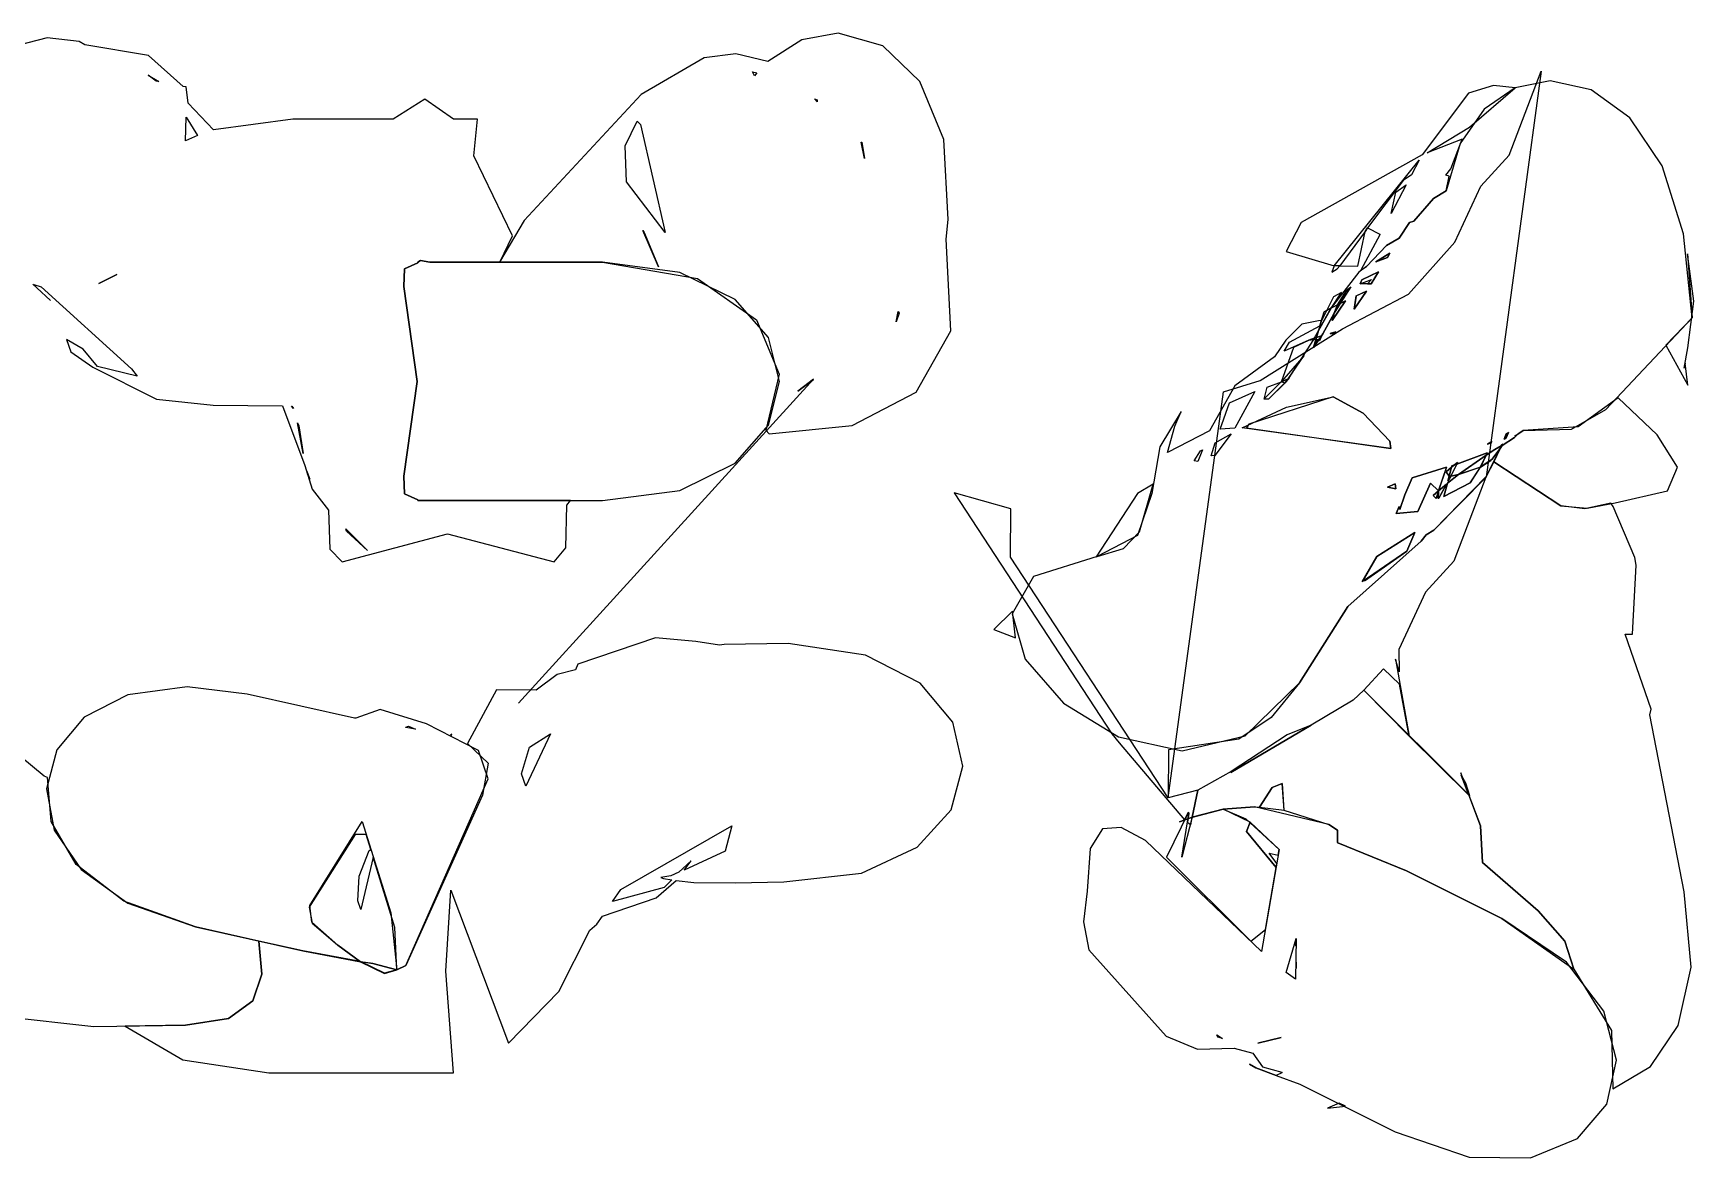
# Model space of a CAD drawing. Extents: x -74 to 153, y -120 to 75.
# Drawn here: x 58.72 to 79.54, y -116.58 to -102.49 of the extents above; entities that cross this region are included whole.
import ezdxf

# ---------------------------------------------------------------- set-up
doc = ezdxf.new("R2010")
doc.units = 0

msp = doc.modelspace()

# ---------------------------------------------------------------- linework, layer by layer
at = {"layer": 'Layer 1'}
for p, q in [((58.899888, -102.550174), (58.525828, -102.646085)), ((59.298647, -102.595772), (58.899888, -102.550174)), ((59.370401, -102.637483), (59.298647, -102.595772)), ((68.359046, -102.576211), (67.933096, -102.845941)), ((68.8134, -102.493), (68.359046, -102.576211)), ((68.813398, -102.493004), (68.8134, -102.493)), ((69.371247, -102.650673), (68.813398, -102.493004)), ((60.167534, -102.773531), (59.370401, -102.637483)), ((60.603211, -103.159159), (60.167534, -102.773531)), ((67.131491, -102.803233), (66.342966, -103.259643)), ((67.531758, -102.749186), (67.131491, -102.803233)), ((67.933096, -102.845941), (67.531758, -102.749186)), ((69.837823, -103.096651), (69.371247, -102.650673)), ((60.179691, -103.029094), (60.164961, -103.01699)), ((60.164961, -103.01699), (60.164962, -103.01699)), ((60.164962, -103.01699), (60.296949, -103.098225)), ((67.73883, -102.975011), (67.794104, -102.989594)), ((67.76304, -103.026198), (67.73883, -102.975011)), ((67.73883, -102.975011), (67.73883, -102.975011)), ((67.794104, -102.989594), (67.76304, -103.026198)), ((77.623305, -102.966416), (76.932423, -108.052812)), ((77.221947, -104.018816), (77.623305, -102.966416)), ((60.265884, -103.092102), (60.179691, -103.029094)), ((60.296949, -103.098225), (60.265884, -103.092102)), ((60.640109, -103.166477), (60.603211, -103.159159)), ((60.664319, -103.368903), (60.640109, -103.166477)), ((70.136594, -103.824686), (69.837823, -103.096651)), ((77.0272, -103.147), (76.714805, -103.245006)), ((76.725146, -103.668982), (77.297427, -103.177936)), ((77.296031, -103.178444), (76.907637, -103.442822)), ((77.027475, -103.147015), (77.0272, -103.147)), ((77.297427, -103.177936), (77.027475, -103.147015)), ((77.7376, -103.088), (77.296031, -103.178444)), ((77.737609, -103.088134), (77.7376, -103.088)), ((78.25155, -103.202305), (77.737609, -103.088134)), ((78.735575, -103.553882), (78.25155, -103.202305)), ((60.982985, -103.704924), (60.664319, -103.368903)), ((63.634428, -103.318967), (63.234628, -103.569)), ((63.9933, -103.569), (63.634428, -103.318967)), ((66.342966, -103.259643), (64.875506, -104.837121)), ((68.517337, -103.31322), (68.548255, -103.326198)), ((68.517339, -103.31322), (68.517337, -103.31322)), ((68.551466, -103.3542), (68.517339, -103.31322)), ((68.548255, -103.326198), (68.551466, -103.3542)), ((76.714805, -103.245006), (76.132309, -104.016368)), ((60.630782, -103.842168), (60.642887, -103.544215)), ((60.642887, -103.544214), (60.784937, -103.774351)), ((60.642887, -103.544215), (60.642887, -103.544214)), ((61.9769, -103.569), (60.982985, -103.704924)), ((63.234628, -103.569), (61.9769, -103.569)), ((64.14236, -103.568892), (63.9933, -103.569)), ((64.291703, -103.568892), (64.14236, -103.568892)), ((64.246201, -104.029315), (64.291703, -103.568892)), ((66.144241, -103.902312), (66.293677, -103.594112)), ((66.293677, -103.594111), (66.334951, -103.636547)), ((66.293677, -103.594112), (66.293677, -103.594111)), ((66.334951, -103.636547), (66.644136, -104.990697)), ((76.907637, -103.442822), (76.608595, -103.874234)), ((79.138489, -104.15259), (78.735575, -103.553882)), ((60.784937, -103.774351), (60.630782, -103.842168)), ((70.191028, -104.828524), (70.136594, -103.824686)), ((76.196025, -103.989837), (76.725146, -103.668982)), ((76.635742, -103.822267), (76.196025, -103.989837)), ((76.493545, -104.190665), (76.635742, -103.822267)), ((64.72996, -105.029795), (64.246201, -104.029315)), ((66.158773, -104.352929), (66.144241, -103.902312)), ((69.102022, -103.859396), (69.108145, -103.858649)), ((69.140816, -104.062412), (69.102022, -103.859396)), ((69.108145, -103.858649), (69.108147, -103.858671)), ((69.108147, -103.858671), (69.140816, -104.062412)), ((76.132309, -104.016368), (74.614839, -104.863937)), ((76.608595, -103.874234), (76.43508, -104.46578)), ((76.866534, -104.408794), (77.221947, -104.018816)), ((75.030179, -105.406828), (76.095129, -104.082428)), ((75.997265, -104.268233), (75.894741, -104.33926)), ((76.095129, -104.082428), (75.997265, -104.268233)), ((76.428939, -104.27131), (76.493545, -104.190665)), ((76.469919, -104.283123), (76.428939, -104.27131)), ((79.409099, -105.008154), (79.138489, -104.15259)), ((66.644136, -104.990697), (66.158773, -104.352929)), ((75.894741, -104.33926), (75.44861, -104.929634)), ((75.933523, -104.391183), (75.743634, -104.750979)), ((75.80037, -104.484813), (75.933524, -104.391183)), ((75.933524, -104.391183), (75.933523, -104.391183)), ((76.274048, -104.562849), (76.435062, -104.465866)), ((76.43508, -104.46578), (76.274066, -104.562763)), ((76.435062, -104.465866), (76.469919, -104.283123)), ((76.540019, -105.110566), (76.866534, -104.408794)), ((75.743634, -104.750979), (75.80037, -104.484813)), ((76.025975, -104.84943), (76.274048, -104.562849)), ((76.274066, -104.562763), (76.025993, -104.849344)), ((64.875506, -104.837121), (64.569237, -105.360985)), ((70.164922, -105.074708), (70.191028, -104.828524)), ((74.614839, -104.863937), (74.428994, -105.228572)), ((75.844688, -105.059592), (75.97201, -104.86358)), ((75.972028, -104.863494), (75.844706, -105.059506)), ((75.97201, -104.86358), (76.025975, -104.84943)), ((76.025993, -104.849344), (75.972028, -104.863494)), ((64.5707, -105.361), (64.72996, -105.029795)), ((66.365577, -104.964301), (66.381474, -104.990697)), ((66.365578, -104.964301), (66.365577, -104.964301)), ((66.563048, -105.421371), (66.365578, -104.964301)), ((66.381474, -104.990697), (66.563048, -105.421371)), ((70.224914, -106.222501), (70.164922, -105.074708)), ((75.418843, -104.977474), (75.100176, -105.408873)), ((75.325945, -105.409919), (75.418844, -104.977498)), ((75.60347, -105.018463), (75.365164, -105.462556)), ((75.4486, -104.92964), (75.418843, -104.977474)), ((75.418843, -104.977474), (75.4486, -104.92964)), ((75.418844, -104.977498), (75.418843, -104.977474)), ((75.4486, -104.92964), (75.4486, -104.92964)), ((75.44861, -104.929634), (75.601305, -105.011594)), ((75.601305, -105.011594), (75.60347, -105.018463)), ((75.686893, -105.153955), (75.844688, -105.059592)), ((75.844706, -105.059506), (75.686911, -105.153868)), ((79.514834, -106.056914), (79.409099, -105.008154)), ((74.428994, -105.228572), (75.030179, -105.406828)), ((75.432831, -105.417194), (75.686893, -105.153955)), ((75.686911, -105.153868), (75.432849, -105.417107)), ((75.728617, -105.247424), (75.550541, -105.357826)), ((75.550541, -105.357826), (75.695799, -105.30124)), ((75.550548, -105.357749), (75.728624, -105.247347)), ((75.695806, -105.301163), (75.550548, -105.357749)), ((75.695799, -105.30124), (75.728617, -105.247425)), ((75.728624, -105.247348), (75.695806, -105.301163)), ((75.728617, -105.247425), (75.728617, -105.247424)), ((75.728624, -105.247347), (75.728624, -105.247348)), ((75.959539, -105.763234), (76.540019, -105.110566)), ((79.456168, -105.256178), (79.456198, -105.256176)), ((79.536699, -105.851295), (79.456168, -105.256178)), ((79.456198, -105.256176), (79.514822, -106.056854)), ((59.774104, -105.516734), (59.54484, -105.629473)), ((59.54484, -105.629473), (59.774104, -105.516734)), ((59.774104, -105.516734), (59.774104, -105.516734)), ((63.370255, -105.666307), (63.378337, -105.444998)), ((63.378374, -105.444735), (63.370292, -105.666044)), ((63.378337, -105.444998), (63.545556, -105.369449)), ((63.545592, -105.36919), (63.378374, -105.444735)), ((63.545257, -105.361138), (63.578363, -105.339259)), ((63.545556, -105.369449), (63.545257, -105.361138)), ((63.5784, -105.339), (63.545294, -105.360879)), ((63.545294, -105.360879), (63.545592, -105.36919)), ((63.578363, -105.339259), (63.694599, -105.361138)), ((63.578364, -105.339121), (63.5784, -105.339)), ((63.6946, -105.361), (63.578364, -105.339121)), ((63.694599, -105.361138), (63.8813, -105.361)), ((63.8813, -105.361), (63.6946, -105.361)), ((63.8813, -105.361), (64.516, -105.361)), ((64.516, -105.361), (63.8813, -105.361)), ((64.516, -105.361), (64.5707, -105.361)), ((65.8601, -105.36115), (64.516, -105.361)), ((64.569237, -105.360985), (65.8601, -105.361)), ((65.8601, -105.361), (67.051904, -105.565764)), ((66.83031, -105.489491), (65.8601, -105.36115)), ((67.523317, -105.827845), (66.83031, -105.489491)), ((75.337763, -105.484633), (74.993431, -105.935289)), ((75.030172, -105.406857), (75.000324, -105.487297)), ((75.000324, -105.487297), (75.065178, -105.444775)), ((75.100176, -105.408873), (75.030172, -105.406857)), ((75.065178, -105.444775), (75.100177, -105.408896)), ((75.100176, -105.408873), (75.325945, -105.409919)), ((75.100177, -105.408896), (75.100176, -105.408873)), ((75.432849, -105.417107), (75.337763, -105.484633)), ((75.365164, -105.462556), (75.432831, -105.417194)), ((75.584367, -105.483983), (75.377274, -105.582863)), ((75.377288, -105.582757), (75.584381, -105.483877)), ((75.491469, -105.634214), (75.584368, -105.484289)), ((75.584381, -105.483907), (75.491483, -105.633832)), ((75.584368, -105.484289), (75.584367, -105.483983)), ((75.584381, -105.483877), (75.584381, -105.483907)), ((58.717769, -105.63516), (58.771147, -105.683584)), ((58.771147, -105.683584), (58.730312, -105.639536)), ((58.730312, -105.639536), (58.825401, -105.668411)), ((58.771142, -105.68358), (58.938765, -105.842649)), ((58.938765, -105.842649), (58.771142, -105.68358)), ((58.771142, -105.68358), (58.771142, -105.68358)), ((58.825401, -105.668411), (59.955737, -106.696774)), ((63.534763, -106.854569), (63.370255, -105.666307)), ((63.370292, -105.666044), (63.5348, -106.85431)), ((67.051904, -105.565764), (67.78987, -106.082302)), ((75.183592, -105.715143), (75.071734, -105.894235)), ((75.071746, -105.89416), (75.183604, -105.715068)), ((75.103379, -105.879069), (75.229387, -105.686992)), ((75.239757, -105.671168), (75.103392, -105.878993)), ((75.204597, -105.698663), (75.183592, -105.715143)), ((75.183604, -105.715068), (75.239757, -105.671168)), ((75.229388, -105.686992), (75.204597, -105.698663)), ((75.229387, -105.686992), (75.229388, -105.686992)), ((75.278797, -105.950351), (75.433389, -105.724582)), ((75.433433, -105.724543), (75.278841, -105.950312)), ((75.305237, -105.783907), (75.433433, -105.724543)), ((75.433418, -105.72462), (75.308874, -105.782229)), ((75.356865, -105.632488), (75.377288, -105.582757)), ((75.491483, -105.633832), (75.356865, -105.632488)), ((75.357143, -105.631862), (75.496278, -105.57936)), ((75.377274, -105.582863), (75.357143, -105.631862)), ((75.433389, -105.724582), (75.433418, -105.72462)), ((75.433433, -105.724543), (75.433433, -105.724543)), ((75.496278, -105.57936), (75.446256, -105.633467)), ((75.446256, -105.633467), (75.491469, -105.634214)), ((67.939121, -106.306208), (67.523317, -105.827845)), ((74.993419, -105.935364), (74.834011, -106.215381)), ((74.834024, -106.215304), (74.993432, -105.935287)), ((75.020979, -105.795938), (74.866096, -106.102643)), ((74.993432, -105.935287), (74.903155, -105.984144)), ((74.90317, -105.984244), (74.993448, -105.935387)), ((74.993418, -105.935364), (75.122047, -105.739202)), ((74.993448, -105.935387), (74.993418, -105.935364)), ((75.071734, -105.894235), (74.993419, -105.935364)), ((74.993431, -105.935289), (75.071746, -105.89416)), ((75.003186, -106.090105), (75.170905, -105.846691)), ((75.170917, -105.846616), (75.003198, -106.09003)), ((75.122047, -105.739202), (75.020979, -105.795938)), ((75.10338, -105.879069), (75.031187, -105.998954)), ((75.031187, -105.998954), (75.071734, -105.894235)), ((75.031202, -105.998877), (75.103394, -105.878992)), ((75.071749, -105.894158), (75.031202, -105.998877)), ((75.071734, -105.894235), (75.103379, -105.879069)), ((75.103394, -105.878992), (75.071749, -105.894158)), ((75.170905, -105.846691), (75.103379, -105.879069)), ((75.103379, -105.879069), (75.10338, -105.879069)), ((75.103392, -105.878993), (75.170917, -105.846616)), ((75.13305, -106.195514), (75.959539, -105.763234)), ((75.304469, -105.787008), (75.278797, -105.950351)), ((75.278841, -105.950312), (75.305237, -105.783907)), ((75.308874, -105.782229), (75.304469, -105.787008)), ((79.463635, -106.434878), (79.536699, -105.851295)), ((67.78987, -106.082302), (68.074018, -106.763987)), ((69.539396, -106.109599), (69.564627, -105.980821)), ((69.578482, -105.99978), (69.539396, -106.109599)), ((69.564627, -105.980821), (69.578482, -105.99978)), ((69.564627, -105.980821), (69.564627, -105.980821)), ((74.623155, -106.136625), (74.423884, -106.339708)), ((74.853393, -106.093084), (74.623155, -106.136625)), ((74.851496, -106.157107), (74.867394, -106.103732)), ((74.86741, -106.103666), (74.851512, -106.157041)), ((74.851512, -106.157041), (74.86741, -106.103666)), ((74.867425, -106.103588), (74.851528, -106.156963)), ((74.867394, -106.103732), (74.853393, -106.093084)), ((74.866096, -106.102643), (74.86744, -106.103688)), ((74.86741, -106.103666), (74.86741, -106.103666)), ((74.903155, -105.984144), (74.867425, -106.103588)), ((74.867425, -106.103588), (74.867425, -106.103588)), ((74.86744, -106.103688), (74.90317, -105.984244)), ((74.887393, -106.260445), (75.031195, -105.998954)), ((75.0312, -105.998879), (74.887398, -106.26037)), ((75.031187, -105.998954), (75.003186, -106.090105)), ((75.003198, -106.09003), (75.0312, -105.998879)), ((75.031195, -105.998954), (75.031187, -105.998954)), ((75.031202, -105.998877), (75.031202, -105.998877)), ((78.436339, -107.208216), (79.514834, -106.056914)), ((79.514822, -106.056854), (79.186097, -106.398998)), ((59.349111, -106.449099), (59.140274, -106.331995)), ((59.140274, -106.331995), (59.194462, -106.483902)), ((68.077722, -106.854575), (67.939121, -106.306208)), ((69.791263, -106.990017), (70.224914, -106.222501)), ((74.102476, -106.844239), (75.13305, -106.195514)), ((74.423884, -106.339708), (74.280229, -106.547093)), ((74.713085, -106.338827), (74.401715, -106.476506)), ((74.772158, -106.328306), (74.454511, -106.824758)), ((74.467782, -106.365231), (74.851496, -106.157107)), ((74.52466, -106.42561), (74.713085, -106.338827)), ((74.7805, -106.313019), (74.713117, -106.338683)), ((74.713117, -106.338683), (74.772189, -106.328185)), ((74.770403, -106.429224), (74.800159, -106.328306)), ((74.834135, -106.338364), (74.770403, -106.429224)), ((74.800159, -106.328306), (74.772158, -106.328306)), ((74.772189, -106.328185), (74.7805, -106.313019)), ((74.834024, -106.215304), (74.7805, -106.313019)), ((74.7805, -106.313019), (74.807337, -106.304267)), ((74.7805, -106.313019), (74.7805, -106.313019)), ((74.803237, -106.328995), (74.798309, -106.365307)), ((74.798309, -106.365307), (74.824996, -106.334535)), ((74.807337, -106.304267), (74.800169, -106.328334)), ((74.800169, -106.328334), (74.834144, -106.338392)), ((74.803267, -106.32901), (74.803237, -106.328995)), ((74.824996, -106.334535), (74.803267, -106.32901)), ((74.80568, -106.308974), (74.807173, -106.304046)), ((74.806426, -106.304345), (74.80568, -106.308974)), ((74.807322, -106.304345), (74.806426, -106.304345)), ((74.807173, -106.304046), (74.807322, -106.304345)), ((74.871629, -106.28327), (74.807315, -106.304267)), ((74.807315, -106.304267), (74.807337, -106.304267)), ((74.834011, -106.215381), (74.807323, -106.304344)), ((74.807323, -106.304344), (74.868285, -106.284362)), ((74.807337, -106.304267), (74.834024, -106.215304)), ((74.839386, -106.197587), (74.830777, -106.221213)), ((74.830777, -106.221213), (74.833987, -106.215389)), ((74.833987, -106.215389), (74.83401, -106.215381)), ((74.83401, -106.215381), (74.839386, -106.197587)), ((74.851528, -106.156963), (74.834024, -106.215304)), ((74.834024, -106.215304), (74.834024, -106.215304)), ((74.84376, -106.34595), (74.834135, -106.338364)), ((74.834144, -106.338392), (74.871629, -106.28327)), ((74.876429, -106.281778), (74.84376, -106.34595)), ((74.84987, -106.162716), (74.851662, -106.156892)), ((74.851512, -106.157041), (74.84987, -106.162716)), ((74.851662, -106.156892), (74.851512, -106.157041)), ((74.851512, -106.157041), (74.851512, -106.157041)), ((74.868285, -106.284362), (74.880822, -106.27007)), ((74.887398, -106.26037), (74.87165, -106.283271)), ((74.87165, -106.283271), (74.876429, -106.281778)), ((74.880822, -106.27007), (74.887393, -106.260445)), ((75.04898, -106.235797), (74.979558, -106.2533)), ((74.979558, -106.2533), (75.028565, -106.258677)), ((74.979573, -106.253245), (75.048995, -106.235742)), ((75.02858, -106.258622), (74.979573, -106.253245)), ((75.028565, -106.258677), (75.04898, -106.235775)), ((75.048995, -106.23572), (75.02858, -106.258622)), ((75.04898, -106.235775), (75.04898, -106.235797)), ((75.048995, -106.235742), (75.048995, -106.23572)), ((59.194462, -106.483902), (59.470899, -106.677492)), ((59.527778, -106.669181), (59.349111, -106.449099)), ((74.280229, -106.547093), (73.786115, -106.911847)), ((74.655236, -106.53157), (74.369093, -106.857085)), ((74.369192, -106.860652), (74.52466, -106.42561)), ((74.401715, -106.476506), (74.467782, -106.365231)), ((74.45456, -106.824723), (74.655239, -106.531578)), ((74.655239, -106.531578), (74.655236, -106.53157)), ((74.784599, -106.381205), (74.770449, -106.429331)), ((74.770449, -106.429331), (74.796703, -106.391995)), ((74.798309, -106.365307), (74.784599, -106.381205)), ((74.796703, -106.391995), (74.798272, -106.365307)), ((74.798272, -106.365307), (74.798309, -106.365307)), ((79.186097, -106.398998), (79.46202, -106.902521)), ((79.416527, -106.690615), (79.463635, -106.434878)), ((59.470899, -106.677492), (60.267304, -107.078488)), ((60.027584, -106.789592), (59.527778, -106.669181)), ((59.955737, -106.696774), (60.027584, -106.789592)), ((68.074018, -106.763987), (67.90437, -107.46419)), ((79.430675, -106.627821), (79.416527, -106.690615)), ((79.46202, -106.902521), (79.430675, -106.627821)), ((63.370255, -108.042832), (63.534763, -106.854569)), ((63.5348, -106.85431), (63.370292, -108.042568)), ((68.5041, -106.828694), (64.8077, -110.88397)), ((64.8077, -110.88397), (68.5041, -106.829)), ((67.939121, -107.402942), (68.077722, -106.854575)), ((68.5041, -106.829), (68.306192, -106.975864)), ((68.306192, -106.975864), (68.501621, -106.829441)), ((68.501621, -106.829441), (68.5041, -106.828694)), ((73.786115, -106.911847), (73.467158, -107.472315)), ((73.6405, -106.987), (74.102476, -106.844239)), ((74.150082, -107.075626), (74.189077, -106.927162)), ((74.364572, -106.86238), (74.15033, -107.073849)), ((74.189077, -106.927162), (74.369192, -106.860652)), ((74.466032, -106.819232), (74.209204, -107.073144)), ((74.20925, -107.073102), (74.413138, -106.875343)), ((74.369239, -106.860587), (74.364572, -106.86238)), ((74.369093, -106.857085), (74.369242, -106.860595)), ((74.454542, -106.824637), (74.369224, -106.860509)), ((74.369224, -106.860509), (74.413415, -106.87495)), ((74.369224, -106.860509), (74.369224, -106.860509)), ((74.36924, -106.86061), (74.369239, -106.860587)), ((74.413138, -106.875343), (74.36924, -106.86061)), ((74.369242, -106.860595), (74.45456, -106.824723)), ((74.413415, -106.87495), (74.454542, -106.824637)), ((74.413721, -106.874738), (74.466078, -106.819167)), ((74.454557, -106.824715), (74.413721, -106.874738)), ((74.454511, -106.824758), (74.466032, -106.819232)), ((74.466078, -106.819167), (74.454557, -106.824693)), ((74.454557, -106.824693), (74.454557, -106.824715)), ((60.267304, -107.078488), (60.981389, -107.151774)), ((60.981389, -107.151774), (61.849297, -107.161541)), ((61.849297, -107.161541), (62.128002, -107.907672)), ((61.986097, -107.195967), (61.96072, -107.164314)), ((61.96072, -107.164314), (61.960724, -107.164314)), ((61.960724, -107.164314), (61.965533, -107.164314)), ((61.965533, -107.164314), (61.986097, -107.195967)), ((68.989988, -107.408733), (69.791263, -106.990017)), ((72.949761, -112.073399), (73.6405, -106.987)), ((73.600045, -107.45307), (73.718468, -107.122149)), ((73.718468, -107.122149), (74.037134, -106.980535)), ((74.037135, -106.980536), (73.785119, -107.439794)), ((73.875686, -107.436882), (74.430525, -107.176939)), ((75.014886, -107.048729), (73.960296, -107.392187)), ((74.037134, -106.980535), (74.037135, -106.980536)), ((74.209204, -107.073144), (74.150082, -107.075626)), ((74.15033, -107.073849), (74.20925, -107.073102)), ((74.430525, -107.176939), (75.014866, -107.048651)), ((75.014865, -107.048651), (75.394494, -107.250959)), ((75.014866, -107.048651), (75.014865, -107.048651)), ((75.394512, -107.25104), (75.014884, -107.048729)), ((75.014884, -107.048729), (75.014886, -107.048729)), ((78.586856, -107.06214), (78.089178, -107.425369)), ((78.586854, -107.062145), (78.586856, -107.06214)), ((79.075772, -107.525884), (78.586854, -107.062145)), ((62.037874, -107.373894), (62.05173, -107.412253)), ((62.037874, -107.373895), (62.037874, -107.373894)), ((62.109337, -107.760229), (62.037874, -107.373895)), ((73.111449, -107.232404), (72.846249, -107.674908)), ((73.03145, -107.4167), (73.111449, -107.232404)), ((73.960296, -107.392187), (73.929814, -107.437543)), ((75.394494, -107.250959), (75.726721, -107.60372)), ((75.72674, -107.603798), (75.394512, -107.25104)), ((78.002989, -107.453867), (78.436339, -107.208216)), ((62.05173, -107.412253), (62.109337, -107.760229)), ((67.523317, -107.881305), (67.939121, -107.402942)), ((67.90437, -107.46419), (67.947102, -107.510128)), ((67.947102, -107.510128), (68.989988, -107.408733)), ((72.9395, -107.743581), (73.03145, -107.4167)), ((73.467158, -107.472315), (72.9395, -107.743581)), ((73.739615, -107.511113), (73.532956, -107.783402)), ((73.536167, -107.624875), (73.739617, -107.511113)), ((73.785119, -107.439794), (73.600045, -107.45307)), ((73.739617, -107.511113), (73.739615, -107.511113)), ((75.738676, -107.695021), (73.875686, -107.436882)), ((73.929814, -107.437543), (75.738694, -107.695099)), ((77.133089, -107.656509), (77.289279, -107.556464)), ((77.289291, -107.556405), (77.133101, -107.65645)), ((77.161085, -107.577451), (77.1866, -107.512547)), ((77.179454, -107.572075), (77.161085, -107.577451)), ((77.186618, -107.51261), (77.161103, -107.577514)), ((77.161103, -107.577514), (77.179472, -107.572138)), ((77.215625, -107.496821), (77.179454, -107.572075)), ((77.179472, -107.572138), (77.215643, -107.496884)), ((77.1866, -107.512547), (77.215625, -107.496799)), ((77.215643, -107.496862), (77.186618, -107.51261)), ((77.215625, -107.496799), (77.215625, -107.496821)), ((77.215643, -107.496884), (77.215643, -107.496862)), ((77.289279, -107.556464), (77.330117, -107.514461)), ((77.330128, -107.514402), (77.289291, -107.556405)), ((77.31686, -107.523258), (77.29484, -107.538132)), ((77.29484, -107.538132), (77.311902, -107.533055)), ((77.294844, -107.538069), (77.316865, -107.523195)), ((77.311907, -107.532992), (77.294844, -107.538069)), ((77.311902, -107.533055), (77.31683, -107.52328)), ((77.316835, -107.523217), (77.311907, -107.532992)), ((77.31683, -107.52328), (77.31686, -107.523258)), ((77.316865, -107.523195), (77.316835, -107.523217)), ((77.330117, -107.514461), (77.398224, -107.468524)), ((77.398236, -107.468464), (77.330128, -107.514402)), ((77.398224, -107.468524), (78.002989, -107.453867)), ((78.089178, -107.425369), (77.398236, -107.468464)), ((79.331964, -107.929565), (79.075772, -107.525884)), ((72.846249, -107.674908), (72.743816, -108.258789)), ((73.276564, -107.848158), (73.354297, -107.726668)), ((73.380403, -107.712084), (73.322358, -107.859971)), ((73.354297, -107.726668), (73.380403, -107.712084)), ((73.380403, -107.712084), (73.380403, -107.712084)), ((73.488379, -107.787962), (73.536167, -107.624875)), ((73.532956, -107.783402), (73.488379, -107.787962)), ((75.726721, -107.60372), (75.738676, -107.695021)), ((75.738694, -107.695099), (75.72674, -107.603798)), ((76.566057, -107.892627), (76.945686, -107.751894)), ((76.945691, -107.751834), (76.566062, -107.892567)), ((76.934443, -107.77786), (76.586169, -108.023163)), ((76.586186, -108.023242), (76.93446, -107.777939)), ((76.861378, -107.928808), (76.934444, -107.77786)), ((76.934461, -107.77794), (76.861395, -107.928888)), ((76.934444, -107.77786), (76.934443, -107.77786)), ((76.934456, -107.777999), (77.042819, -107.706098)), ((76.945686, -107.751894), (76.934456, -107.777999)), ((76.93446, -107.777939), (76.945691, -107.751834)), ((77.042824, -107.706039), (76.934461, -107.77794)), ((76.936316, -108.046787), (77.108844, -107.696474)), ((76.94946, -107.639891), (77.005023, -107.60956)), ((76.9989, -107.625308), (76.94946, -107.639891)), ((77.005048, -107.6096), (76.949485, -107.639932)), ((76.949485, -107.639932), (76.998925, -107.625348)), ((77.005023, -107.60956), (76.9989, -107.625308)), ((76.998925, -107.625348), (77.005048, -107.6096)), ((77.005023, -107.60956), (77.005023, -107.60956)), ((77.005048, -107.6096), (77.005048, -107.6096)), ((77.108844, -107.696474), (77.005738, -107.833854)), ((77.005818, -107.833846), (77.108924, -107.696466)), ((77.108885, -107.696414), (77.030719, -107.862968)), ((77.042819, -107.706098), (77.124345, -107.661467)), ((77.12435, -107.661408), (77.042824, -107.706039)), ((77.108868, -107.696304), (77.133084, -107.65634)), ((77.124333, -107.661298), (77.108868, -107.696304)), ((77.133101, -107.65645), (77.108885, -107.696414)), ((77.108886, -107.696413), (77.12435, -107.661408)), ((77.108924, -107.696466), (77.108886, -107.696413)), ((77.133084, -107.65637), (77.124333, -107.661298)), ((77.124345, -107.661467), (77.130169, -107.648049)), ((77.12435, -107.66137), (77.133102, -107.656441)), ((77.124358, -107.661399), (77.12435, -107.66137)), ((77.130182, -107.647981), (77.124358, -107.661399)), ((77.130169, -107.648049), (77.143005, -107.639447)), ((77.143018, -107.639379), (77.130182, -107.647981)), ((77.133084, -107.65634), (77.133084, -107.65637)), ((77.143005, -107.639447), (77.133089, -107.656509)), ((77.133102, -107.656441), (77.143018, -107.639379)), ((62.128002, -107.907672), (62.219008, -108.203445)), ((62.154256, -107.97797), (62.191592, -108.077873)), ((62.154257, -107.97797), (62.154256, -107.97797)), ((62.161694, -108.01385), (62.154257, -107.97797)), ((62.191592, -108.077873), (62.161694, -108.01385)), ((66.83031, -108.219659), (67.523317, -107.881305)), ((73.322358, -107.859971), (73.276564, -107.848158)), ((76.005836, -108.063606), (76.438698, -107.931468)), ((76.438741, -107.931471), (76.005879, -108.063609)), ((76.438713, -107.931431), (76.339102, -108.225158)), ((76.339122, -108.225213), (76.438734, -107.931486)), ((76.434031, -107.989326), (76.501706, -107.930694)), ((76.472532, -108.04241), (76.434031, -107.989326)), ((76.501748, -107.930597), (76.434073, -107.989229)), ((76.434073, -107.989229), (76.472574, -108.042313)), ((76.438698, -107.931468), (76.438713, -107.931431)), ((76.438734, -107.931486), (76.438741, -107.931471)), ((76.501731, -107.930555), (76.472556, -108.042271)), ((76.472574, -108.042313), (76.501748, -107.930597)), ((76.489626, -108.040853), (76.566045, -107.892526)), ((76.566062, -107.892567), (76.489643, -108.040894)), ((76.501706, -107.930694), (76.506261, -107.911295)), ((76.506265, -107.911198), (76.50171, -107.930597)), ((76.50171, -107.930597), (76.501748, -107.930597)), ((76.537894, -107.901531), (76.501731, -107.930555)), ((76.501748, -107.930597), (76.537911, -107.901573)), ((76.506261, -107.911295), (76.537906, -107.90167)), ((76.537911, -107.901573), (76.506265, -107.911198)), ((76.566045, -107.892488), (76.537894, -107.901531)), ((76.537906, -107.90167), (76.577139, -107.871629)), ((76.577143, -107.871532), (76.537911, -107.901573)), ((76.537911, -107.901573), (76.566062, -107.89253)), ((76.537911, -107.901573), (76.537911, -107.901573)), ((76.566045, -107.892526), (76.566045, -107.892488)), ((76.577139, -107.871629), (76.566057, -107.892627)), ((76.566062, -107.89253), (76.577143, -107.871532)), ((76.586169, -108.023163), (76.861378, -107.928808)), ((76.861395, -107.928887), (76.586186, -108.023242)), ((76.861354, -107.928948), (76.733591, -108.125393)), ((76.733633, -108.125333), (76.861396, -107.928888)), ((77.005738, -107.833854), (76.861354, -107.928948)), ((76.861395, -107.928888), (76.994691, -107.844151)), ((76.861396, -107.928888), (76.861395, -107.928887)), ((77.030724, -107.863216), (76.936361, -108.046975)), ((76.9963, -107.839), (76.994657, -107.844376)), ((76.994657, -107.844376), (76.998615, -107.840568)), ((76.994691, -107.844151), (76.996334, -107.838774)), ((76.998615, -107.840568), (76.9963, -107.838925)), ((76.9963, -107.838925), (76.9963, -107.839)), ((76.996334, -107.838774), (76.998649, -107.840417)), ((76.998649, -107.840417), (77.005818, -107.833846)), ((77.030719, -107.862968), (77.871062, -108.41337)), ((77.030724, -107.863229), (77.030724, -107.863216)), ((77.871067, -108.413631), (77.030724, -107.863229)), ((79.207105, -108.227535), (79.331964, -107.929565)), ((62.219008, -108.203445), (62.425229, -108.466251)), ((63.378337, -108.264141), (63.370255, -108.042832)), ((63.370292, -108.042568), (63.378374, -108.263877)), ((65.8601, -108.348), (66.83031, -108.219659)), ((72.7618, -108.143), (72.564621, -108.261279)), ((72.590123, -108.740831), (72.761799, -108.14303)), ((72.761799, -108.14303), (72.7618, -108.143)), ((75.698272, -108.17922), (75.795113, -108.139256)), ((75.804156, -108.202696), (75.698272, -108.17922)), ((75.795153, -108.139297), (75.698312, -108.179261)), ((75.698312, -108.179261), (75.804196, -108.202738)), ((75.795113, -108.139256), (75.804156, -108.202696)), ((75.795113, -108.139256), (75.795113, -108.139256)), ((75.804196, -108.202738), (75.795153, -108.139297)), ((75.795153, -108.139297), (75.795153, -108.139297)), ((75.914102, -108.277987), (76.005836, -108.063606)), ((76.005879, -108.063609), (75.914145, -108.27799)), ((76.238019, -108.130251), (76.077595, -108.483192)), ((76.077638, -108.483195), (76.238062, -108.130254)), ((76.336316, -108.227674), (76.238019, -108.130251)), ((76.238062, -108.130254), (76.33636, -108.227678)), ((76.278858, -108.717955), (76.936316, -108.046787)), ((76.932423, -108.052812), (76.278907, -108.717857)), ((76.336331, -108.23361), (76.339094, -108.22515)), ((76.339094, -108.22515), (76.336331, -108.227614)), ((76.33636, -108.227678), (76.339122, -108.225213)), ((76.33913, -108.225198), (76.336367, -108.233658)), ((76.339102, -108.225158), (76.437399, -108.140428)), ((76.339152, -108.225161), (76.33913, -108.225198)), ((76.437449, -108.140431), (76.339152, -108.225161)), ((76.437399, -108.140428), (76.340274, -108.3166)), ((76.340324, -108.316603), (76.437449, -108.140431)), ((76.733591, -108.125393), (76.405597, -108.298802)), ((76.405597, -108.298802), (76.449496, -108.130933)), ((76.405639, -108.298742), (76.733633, -108.125333)), ((76.449538, -108.130873), (76.405639, -108.298742)), ((76.449496, -108.130933), (76.586144, -108.023302)), ((76.586186, -108.023242), (76.449538, -108.130873)), ((76.489601, -108.040954), (76.45576, -108.106725)), ((76.45576, -108.106725), (76.472532, -108.04241)), ((76.455802, -108.106628), (76.489643, -108.040857)), ((76.472574, -108.042313), (76.455802, -108.106628)), ((76.472556, -108.042271), (76.489626, -108.040853)), ((76.489644, -108.040894), (76.472574, -108.042313)), ((76.472574, -108.042313), (76.472574, -108.042313)), ((76.586144, -108.023302), (76.489601, -108.040954)), ((76.489643, -108.040894), (76.586186, -108.023242)), ((76.489643, -108.040857), (76.489644, -108.040894)), ((76.932404, -108.053098), (76.531046, -109.105498)), ((76.586186, -108.023242), (76.586186, -108.023242)), ((76.936361, -108.046975), (76.932404, -108.053098)), ((63.545556, -108.339689), (63.378337, -108.264141)), ((63.378374, -108.263877), (63.545592, -108.33943)), ((63.545257, -108.348), (63.545556, -108.339689)), ((63.6946, -108.348), (63.545257, -108.348)), ((63.545592, -108.33943), (63.545294, -108.347741)), ((63.545294, -108.347741), (63.694637, -108.347741)), ((63.8813, -108.348), (63.6946, -108.348)), ((63.694637, -108.347741), (63.8813, -108.348)), ((64.516, -108.348), (63.8813, -108.348)), ((63.8813, -108.348), (64.516, -108.348)), ((65.456702, -108.347972), (64.516, -108.348)), ((64.516, -108.348), (65.8601, -108.348)), ((65.398683, -108.938015), (65.411929, -108.407037)), ((65.411929, -108.407037), (65.456702, -108.347972)), ((70.976816, -108.453105), (70.264813, -108.25141)), ((70.264813, -108.25141), (72.242604, -111.270008)), ((72.564621, -108.261279), (72.045568, -109.052033)), ((72.743816, -108.258789), (72.562503, -108.783923)), ((75.806471, -108.511335), (75.845995, -108.421647)), ((75.846038, -108.421651), (75.806514, -108.511339)), ((75.845995, -108.421647), (75.854455, -108.458692)), ((75.854498, -108.458695), (75.846038, -108.421651)), ((75.854455, -108.458692), (75.914102, -108.277987)), ((75.914145, -108.27799), (75.854498, -108.458695)), ((76.270688, -108.285432), (76.336316, -108.227674)), ((76.307299, -108.321454), (76.270688, -108.285432)), ((76.336367, -108.227685), (76.270738, -108.285443)), ((76.270738, -108.285443), (76.30735, -108.321464)), ((76.336316, -108.233655), (76.307299, -108.321454)), ((76.30735, -108.321464), (76.336367, -108.233666)), ((76.330791, -108.318392), (76.336316, -108.233655)), ((76.340274, -108.3166), (76.330791, -108.318392)), ((76.336367, -108.233658), (76.330841, -108.318395)), ((76.330841, -108.318395), (76.340324, -108.316603)), ((76.336331, -108.227614), (76.336331, -108.227637)), ((76.336331, -108.227637), (76.336331, -108.23361)), ((76.336367, -108.233658), (76.336367, -108.227685)), ((76.336367, -108.233666), (76.336367, -108.233658)), ((77.871062, -108.41337), (78.198766, -108.444485)), ((78.169599, -108.450714), (77.871067, -108.413631)), ((78.495857, -108.381261), (78.169599, -108.450714)), ((78.198766, -108.444485), (78.552871, -108.374145)), ((78.526188, -108.423555), (78.495857, -108.381261)), ((78.797021, -109.060008), (78.526188, -108.423555)), ((78.552871, -108.374145), (79.207105, -108.227535)), ((62.425229, -108.466251), (62.44239, -108.95654)), ((70.972, -109.055), (70.976816, -108.453105)), ((76.077595, -108.483192), (75.806471, -108.511335)), ((75.806514, -108.511339), (76.077638, -108.483195)), ((62.595787, -109.116093), (63.918069, -108.762599)), ((62.642974, -108.700624), (62.913309, -108.973393)), ((62.65027, -108.72935), (62.642974, -108.700624)), ((62.642974, -108.700624), (62.642974, -108.700624)), ((62.913309, -108.973393), (62.65027, -108.72935)), ((63.918069, -108.762599), (65.252057, -109.116112)), ((72.562503, -108.783923), (72.060659, -109.050184)), ((72.390177, -108.948181), (72.590123, -108.740831)), ((75.562638, -109.046691), (76.039691, -108.749902)), ((76.039731, -108.749944), (75.562678, -109.046733)), ((76.039691, -108.749903), (75.939056, -108.981787)), ((75.939126, -108.981829), (76.039761, -108.749945)), ((76.039691, -108.749902), (76.039691, -108.749903)), ((76.039761, -108.749945), (76.039731, -108.749944)), ((76.118867, -108.857672), (76.181143, -108.776579)), ((76.181192, -108.776482), (76.118916, -108.857575)), ((76.181143, -108.776579), (76.278858, -108.717955)), ((76.278907, -108.717857), (76.181192, -108.776482)), ((62.44239, -108.95654), (62.595787, -109.116093)), ((65.252057, -109.116112), (65.398683, -108.938015)), ((72.949649, -112.073584), (70.972, -109.055)), ((72.060659, -109.050184), (71.260047, -109.300836)), ((72.045568, -109.052033), (72.060735, -109.050316)), ((72.060735, -109.050316), (72.390177, -108.948181)), ((75.198752, -109.675405), (76.118867, -108.857672)), ((76.118916, -108.857575), (75.198801, -109.675308)), ((75.939056, -108.981787), (75.3815, -109.367106)), ((75.3815, -109.367106), (75.562638, -109.046691)), ((75.408549, -109.351982), (75.939126, -108.981829)), ((75.562678, -109.046733), (75.410565, -109.315953)), ((76.531046, -109.105498), (76.175633, -109.495476)), ((78.770035, -110.021543), (78.81262, -109.155677)), ((78.81262, -109.155677), (78.797021, -109.060008)), ((71.260047, -109.300836), (70.994172, -109.767369)), ((75.410565, -109.315953), (75.408549, -109.351982)), ((74.593649, -110.633154), (75.198752, -109.675405)), ((75.198801, -109.675308), (74.593698, -110.633057)), ((76.175633, -109.495476), (75.838298, -110.211858)), ((70.998251, -109.731894), (70.762943, -109.964191)), ((70.994172, -109.767369), (71.155272, -110.334303)), ((71.034711, -110.065585), (70.998251, -109.731894)), ((70.998251, -109.731894), (70.998251, -109.731894)), ((66.5228, -110.069), (65.548427, -110.39715)), ((66.522831, -110.068667), (66.5228, -110.069)), ((67.027592, -110.114022), (66.522831, -110.068667)), ((70.762943, -109.964191), (71.034711, -110.065585)), ((79.002218, -110.961938), (78.676696, -110.021543)), ((78.676696, -110.021543), (78.770035, -110.021543)), ((67.326568, -110.159527), (67.027592, -110.114022)), ((67.38228, -110.151799), (67.326568, -110.159527)), ((68.188204, -110.139694), (67.38228, -110.151799)), ((69.15582, -110.286119), (68.188204, -110.139694)), ((69.84231, -110.637502), (69.15582, -110.286119)), ((75.838298, -110.211858), (75.843263, -110.492458)), ((65.519113, -110.469043), (65.288974, -110.527384)), ((65.548427, -110.39715), (65.519113, -110.469043)), ((71.155272, -110.334303), (71.635582, -110.886158)), ((75.64963, -110.45518), (75.400527, -110.723384)), ((75.649631, -110.455179), (75.64963, -110.45518)), ((75.850161, -110.649153), (75.649631, -110.455179)), ((75.843263, -110.492458), (75.799506, -110.334222)), ((75.799506, -110.334222), (75.96839, -111.298236)), ((60.6534, -110.682), (59.911717, -110.780679)), ((60.653401, -110.682002), (60.6534, -110.682)), ((61.405073, -110.773445), (60.653401, -110.682002)), ((64.530011, -110.718274), (64.167884, -111.39163)), ((65.026604, -110.722082), (64.530011, -110.718274)), ((65.288974, -110.527384), (65.026604, -110.722082)), ((70.248998, -111.123774), (69.84231, -110.637502)), ((73.914136, -111.29643), (74.593649, -110.633154)), ((74.593698, -110.633057), (74.239022, -111.064818)), ((75.4005, -110.723), (75.26866, -110.849448)), ((75.40052, -110.722982), (75.4005, -110.723)), ((76.71865, -112.036152), (75.40052, -110.722982)), ((75.969896, -111.299607), (75.850161, -110.649153)), ((59.911717, -110.780679), (59.363049, -111.060285)), ((62.749153, -111.07213), (61.405073, -110.773445)), ((71.635582, -110.886158), (72.327339, -111.307451)), ((75.26866, -110.849448), (74.739547, -111.160969)), ((75.400527, -110.723384), (75.969896, -111.299607)), ((59.363049, -111.060285), (59.018697, -111.469958)), ((62.765633, -111.075192), (62.749153, -111.07213)), ((63.073534, -110.963692), (62.765633, -111.075192)), ((63.651917, -111.143299), (63.073534, -110.963692)), ((70.377209, -111.674863), (70.248998, -111.123774)), ((74.239022, -111.064818), (73.835593, -111.335462)), ((78.984865, -111.033548), (79.002218, -110.961938)), ((79.414658, -113.251518), (78.984865, -111.033548)), ((58.861806, -111.799359), (58.216729, -111.27042)), ((63.394507, -111.189381), (63.395963, -111.185872)), ((63.513806, -111.209946), (63.394507, -111.189381)), ((63.395963, -111.185872), (63.426152, -111.174933)), ((63.426152, -111.174933), (63.426155, -111.17494)), ((63.426155, -111.17494), (63.513806, -111.209946)), ((64.306411, -111.477428), (63.651917, -111.143299)), ((63.97275, -111.275882), (63.95452, -111.285507)), ((63.95452, -111.285507), (63.966041, -111.290883)), ((63.966041, -111.290883), (63.96634, -111.290137)), ((63.96634, -111.290137), (63.972754, -111.275553)), ((63.972754, -111.275553), (63.97275, -111.275882)), ((65.2076, -111.271327), (64.899435, -111.927031)), ((64.946105, -111.438606), (65.2076, -111.271327)), ((65.2076, -111.271327), (65.2076, -111.271327)), ((72.242604, -111.270008), (72.333026, -111.381134)), ((72.327339, -111.307451), (73.122778, -111.482702)), ((73.835593, -111.335462), (72.954868, -111.471504)), ((73.122778, -111.482702), (73.914136, -111.29643)), ((74.739547, -111.160969), (73.735707, -111.753964)), ((73.735742, -111.754349), (74.739582, -111.161354)), ((74.442199, -111.282112), (73.739968, -111.74326)), ((74.739574, -111.161354), (74.442199, -111.282112)), ((74.739582, -111.161354), (74.739574, -111.161354)), ((75.96839, -111.298236), (76.718747, -112.036638)), ((59.018697, -111.469958), (58.889964, -111.958833)), ((64.167884, -111.39163), (64.428002, -111.637154)), ((64.425409, -111.835337), (64.306411, -111.477428)), ((64.842622, -111.772181), (64.946105, -111.438606)), ((72.333026, -111.381134), (73.155577, -112.348508)), ((72.954868, -111.471504), (72.949761, -112.073399)), ((64.428002, -111.637154), (64.354695, -112.037545)), ((70.228267, -112.220698), (70.377209, -111.674863)), ((73.739933, -111.742875), (73.32122, -111.975207)), ((73.735707, -111.753964), (73.739933, -111.742875)), ((73.739968, -111.74326), (73.735742, -111.754349)), ((76.724304, -112.041551), (76.61609, -111.76066)), ((76.61609, -111.76066), (76.61609, -111.760675)), ((76.61609, -111.760675), (76.623109, -111.787071)), ((58.903954, -111.818609), (58.861806, -111.799359)), ((58.889964, -111.958833), (58.98815, -112.476049)), ((58.949047, -112.368914), (58.903954, -111.818609)), ((63.395964, -114.172739), (64.425409, -111.835337)), ((64.899435, -111.927031), (64.842622, -111.772181)), ((74.092143, -112.187117), (74.251987, -111.941224)), ((74.252024, -111.941609), (74.09218, -112.187502)), ((74.251987, -111.941224), (74.379307, -111.89047)), ((74.379344, -111.890855), (74.252024, -111.941609)), ((74.379307, -111.89047), (74.4006, -112.226782)), ((74.402241, -112.227608), (74.379344, -111.890855)), ((74.379344, -111.890855), (74.379344, -111.890855)), ((76.718747, -112.036638), (76.623078, -111.787535)), ((76.623078, -111.787535), (76.676931, -111.882849)), ((76.623109, -111.787071), (76.718778, -112.036174)), ((76.676931, -111.882849), (76.724287, -112.04203)), ((64.354695, -112.037545), (63.39594, -114.17226)), ((73.32111, -111.975578), (72.949649, -112.073584)), ((73.250813, -112.314369), (73.32111, -111.975578)), ((73.32122, -111.975207), (73.251216, -112.313849)), ((76.864599, -112.423012), (76.71865, -112.036152)), ((76.724287, -112.04203), (76.718762, -112.036654)), ((76.718762, -112.036654), (76.864707, -112.423513)), ((76.718778, -112.036174), (76.724304, -112.041551)), ((59.263658, -112.905514), (58.949047, -112.368914)), ((62.189067, -113.421732), (62.848034, -112.370126)), ((62.848034, -112.370126), (63.205675, -113.513163)), ((69.803496, -112.691207), (70.228267, -112.220698)), ((73.203238, -112.250271), (72.926721, -112.81672)), ((73.241285, -112.3176), (73.092672, -112.373163)), ((73.092672, -112.373163), (73.241285, -112.3176)), ((73.119817, -112.815847), (73.207322, -112.267625)), ((73.251221, -112.314295), (73.119817, -112.815847)), ((73.155577, -112.348508), (73.203268, -112.250651)), ((73.207352, -112.268005), (73.189852, -112.377675)), ((73.189852, -112.377675), (73.231562, -112.411949)), ((73.207322, -112.267625), (73.203238, -112.250271)), ((73.203268, -112.250651), (73.207352, -112.268005)), ((73.231562, -112.411949), (73.250813, -112.314817)), ((73.638851, -112.213904), (73.241285, -112.3176)), ((73.241285, -112.3176), (73.638851, -112.213904)), ((73.241285, -112.3176), (73.241285, -112.3176)), ((73.241334, -112.317878), (73.250813, -112.314369)), ((73.250813, -112.314817), (73.241334, -112.317878)), ((73.251216, -112.313849), (73.638865, -112.213804)), ((73.63887, -112.21381), (73.251221, -112.314295)), ((74.03, -112.184), (73.638851, -112.213898)), ((73.638851, -112.213898), (73.923592, -112.333968)), ((73.638851, -112.213904), (73.638851, -112.213904)), ((73.638865, -112.213804), (74.030014, -112.183906)), ((73.638867, -112.213812), (73.63887, -112.21381)), ((73.974742, -112.375841), (73.638867, -112.213812)), ((73.923592, -112.333968), (74.340061, -112.718071)), ((73.929385, -112.492955), (73.974742, -112.375841)), ((73.974778, -112.376218), (73.92942, -112.493332)), ((74.340113, -112.718362), (73.974778, -112.376217)), ((73.974778, -112.376217), (73.974778, -112.376218)), ((74.030175, -112.18366), (74.03, -112.184)), ((74.030014, -112.183906), (74.092143, -112.187117)), ((74.963566, -112.40636), (74.030175, -112.18366)), ((74.09218, -112.187502), (74.402241, -112.227608)), ((74.4006, -112.226782), (74.963405, -112.406605)), ((58.98815, -112.476049), (59.324557, -112.970744)), ((62.7583, -112.53), (62.18065, -113.441508)), ((62.896831, -112.529298), (62.7583, -112.53)), ((62.956043, -112.720643), (62.896831, -112.529298)), ((66.088923, -113.220989), (67.480553, -112.420752)), ((67.48055, -112.420752), (67.398441, -112.74204)), ((67.480553, -112.420752), (67.48055, -112.420752)), ((72.12379, -112.459505), (71.973329, -112.707924)), ((72.361736, -112.442762), (72.12379, -112.459505)), ((72.665901, -112.605233), (72.361736, -112.442762)), ((74.301138, -112.943604), (73.929385, -112.492955)), ((73.92942, -112.493332), (74.301173, -112.943981)), ((74.963405, -112.406605), (75.072201, -112.478065)), ((75.072362, -112.477821), (74.963566, -112.40636)), ((75.072201, -112.478065), (75.069438, -112.633829)), ((75.0696, -112.633585), (75.072362, -112.477821)), ((76.890304, -112.880139), (76.864599, -112.423012)), ((76.864707, -112.423513), (76.890424, -112.880641)), ((62.807471, -113.052642), (62.936395, -112.731204)), ((62.936395, -112.731204), (62.9365, -112.731)), ((62.9365, -112.731), (62.956043, -112.720643)), ((67.398441, -112.74204), (66.883326, -112.976993)), ((69.10422, -113.01632), (69.803496, -112.691207)), ((71.973329, -112.707924), (71.931622, -113.240481)), ((74.119402, -113.997991), (72.665901, -112.605233)), ((74.340061, -112.718071), (74.119402, -113.997991)), ((74.309924, -112.893809), (74.213668, -112.766636)), ((74.213668, -112.766636), (74.327425, -112.792159)), ((74.327425, -112.792159), (74.340113, -112.718362)), ((75.069438, -112.633829), (75.076607, -112.636293)), ((75.076768, -112.636049), (75.0696, -112.633585)), ((75.076607, -112.636293), (75.936499, -112.985874)), ((75.93666, -112.98563), (75.076768, -112.636049)), ((59.861721, -113.366269), (59.263658, -112.905514)), ((59.324557, -112.970744), (59.910487, -113.392055)), ((62.986419, -112.815351), (62.830368, -113.47048)), ((63.255444, -113.695956), (62.986419, -112.815351)), ((66.817406, -113.004846), (66.715025, -113.048163)), ((66.968936, -112.863239), (66.817406, -113.004846)), ((66.883326, -112.976993), (66.968936, -112.863239)), ((72.926721, -112.81672), (73.985681, -113.86737)), ((74.167255, -113.720365), (74.301138, -112.943604)), ((74.301173, -112.943981), (74.309924, -112.893809)), ((75.936499, -112.985874), (77.131239, -113.583244)), ((77.1314, -113.583), (75.93666, -112.98563)), ((77.584516, -113.48641), (76.890304, -112.880139)), ((76.890424, -112.880641), (77.584628, -113.486912)), ((62.792491, -113.362622), (62.807471, -113.052642)), ((66.631748, -113.195317), (65.985667, -113.371205)), ((66.52983, -113.323261), (66.783304, -113.106102)), ((66.715025, -113.048163), (66.590476, -113.069018)), ((66.590476, -113.069018), (66.622269, -113.082146)), ((66.622269, -113.082146), (66.726692, -113.097894)), ((66.726692, -113.097894), (66.631748, -113.195317)), ((66.783304, -113.106102), (67.00586, -113.134245)), ((67.00586, -113.134245), (67.522434, -113.13544)), ((67.522434, -113.13544), (68.131764, -113.125964)), ((68.131764, -113.125964), (69.10422, -113.01632)), ((60.757174, -113.689039), (59.861721, -113.366269)), ((59.910487, -113.392055), (60.75724, -113.68912)), ((62.214126, -113.630978), (62.189067, -113.421732)), ((62.830368, -113.47048), (62.792491, -113.362622)), ((63.895775, -114.24279), (63.956882, -113.22773)), ((63.956882, -113.22773), (64.682739, -115.14512)), ((65.857934, -113.556318), (66.52983, -113.323261)), ((65.985667, -113.371205), (66.088923, -113.220989)), ((71.931622, -113.240481), (71.889329, -113.626958)), ((79.501913, -114.192079), (79.414658, -113.251518)), ((62.18065, -113.441508), (62.222178, -113.640134)), ((62.54264, -113.916636), (62.214126, -113.630978)), ((63.205675, -113.513163), (63.280748, -114.226846)), ((65.789097, -113.656221), (65.857934, -113.556318)), ((71.889329, -113.626958), (71.952623, -113.976404)), ((77.131239, -113.583244), (78.03123, -114.219996)), ((77.131342, -113.583363), (77.1314, -113.583)), ((77.941728, -114.132045), (77.131342, -113.583363)), ((77.919099, -113.866498), (77.584516, -113.48641)), ((77.584628, -113.486912), (77.919339, -113.867056)), ((61.549827, -113.867847), (60.757174, -113.689039)), ((60.75724, -113.68912), (62.10132, -113.987805)), ((62.222178, -113.640134), (62.542599, -113.91667)), ((63.280729, -114.226381), (63.255444, -113.695956)), ((65.30982, -114.499098), (65.69955, -113.73016)), ((65.69955, -113.73016), (65.789097, -113.656221)), ((73.985681, -113.86737), (74.167255, -113.720365)), ((74.426544, -114.261092), (74.554156, -113.83436)), ((74.554209, -113.834648), (74.5335, -113.90625)), ((74.554155, -113.83436), (74.545551, -114.34276)), ((74.554156, -113.83436), (74.554155, -113.83436)), ((74.554211, -113.834648), (74.554209, -113.834648)), ((74.555084, -113.929152), (74.554211, -113.834648)), ((61.591273, -114.281158), (61.549827, -113.867847)), ((62.101296, -113.987329), (61.549866, -113.867452)), ((61.549866, -113.867452), (61.591312, -114.280757)), ((62.826425, -114.124276), (62.101296, -113.987329)), ((62.10132, -113.987805), (62.826449, -114.124752)), ((62.542599, -113.91667), (62.826408, -114.124786)), ((62.826449, -114.124752), (62.54264, -113.916636)), ((71.952623, -113.976404), (72.923646, -115.057143)), ((74.5335, -113.90625), (74.555084, -113.929152)), ((78.03123, -114.219996), (77.919099, -113.866498)), ((77.919339, -113.867056), (78.031342, -114.220498)), ((62.826408, -114.124786), (62.82643, -114.12429)), ((63.128122, -114.27034), (62.826425, -114.124276)), ((62.82643, -114.12429), (62.979419, -114.148207)), ((62.97944, -114.148667), (62.826451, -114.124749)), ((62.826451, -114.124749), (63.128149, -114.270813)), ((62.979419, -114.148207), (63.280729, -114.226381)), ((63.28075, -114.22684), (62.97944, -114.148667)), ((63.280724, -114.226367), (63.128122, -114.27034)), ((63.128149, -114.270813), (63.28075, -114.22684)), ((63.39594, -114.17226), (63.280724, -114.226367)), ((63.280748, -114.226846), (63.395964, -114.172739)), ((63.28075, -114.22684), (63.28075, -114.22684)), ((63.993343, -115.516), (63.895775, -114.24279)), ((74.545551, -114.34276), (74.426544, -114.261092)), ((74.55403, -114.132365), (74.55111, -114.205289)), ((74.55111, -114.205289), (74.55403, -114.132365)), ((74.55403, -114.132365), (74.55403, -114.132365)), ((78.410255, -114.744602), (77.941728, -114.132045)), ((78.031342, -114.220498), (78.506355, -114.986039)), ((79.341932, -114.925202), (79.501913, -114.192079)), ((61.477816, -114.615249), (61.591273, -114.281158)), ((61.591312, -114.280757), (61.477855, -114.614842)), ((61.171173, -114.838519), (61.477816, -114.615249)), ((61.477855, -114.614842), (61.171212, -114.838112)), ((64.682739, -115.14512), (65.30982, -114.499098)), ((58.361603, -114.812983), (59.483992, -114.934934)), ((60.633062, -114.919367), (61.171173, -114.838519)), ((61.171212, -114.838112), (60.633101, -114.918972)), ((78.568229, -115.358418), (78.410255, -114.744602)), ((59.483992, -114.934934), (60.633062, -114.919367)), ((60.633101, -114.918972), (59.876325, -114.931517)), ((59.876325, -114.931517), (60.598965, -115.353054)), ((72.923646, -115.057143), (73.318174, -115.220847)), ((73.55776, -115.04208), (73.628494, -115.08598)), ((73.572053, -115.072121), (73.55776, -115.04208)), ((73.55776, -115.04208), (73.55776, -115.04208)), ((73.628494, -115.08598), (73.572053, -115.072121)), ((74.364414, -115.075622), (74.072876, -115.146209)), ((74.073025, -115.146209), (74.364418, -115.075764)), ((74.364418, -115.075764), (74.364414, -115.075622)), ((78.506355, -114.986039), (78.522836, -115.716258)), ((78.995358, -115.437667), (79.341932, -114.925202)), ((73.318174, -115.220847), (73.774923, -115.206734)), ((73.774923, -115.206734), (74.008855, -115.269443)), ((74.008855, -115.269443), (74.132994, -115.440493)), ((74.072876, -115.146209), (74.073025, -115.146209)), ((60.598965, -115.353054), (61.678494, -115.516343)), ((74.049398, -115.454224), (73.967289, -115.409742)), ((73.967289, -115.409742), (74.049398, -115.454224)), ((74.300538, -115.54946), (74.049398, -115.454224)), ((74.049398, -115.454224), (74.300538, -115.54946)), ((74.049398, -115.454224), (74.049398, -115.454224)), ((74.132994, -115.440493), (74.374627, -115.506726)), ((74.374627, -115.506726), (74.372589, -115.516501)), ((78.446959, -115.91088), (78.568229, -115.358418)), ((78.522836, -115.716258), (78.995358, -115.437667)), ((61.678494, -115.516343), (63.6764, -115.516)), ((63.6764, -115.516), (63.744071, -115.516)), ((63.744071, -115.516), (63.844, -115.516)), ((63.844, -115.516), (63.993343, -115.516)), ((74.300538, -115.54946), (74.300538, -115.54946)), ((74.372589, -115.516501), (74.300543, -115.549461)), ((74.300543, -115.549461), (74.600832, -115.657533)), ((74.600832, -115.657533), (75.795572, -116.254903)), ((75.091604, -115.896775), (74.946935, -115.961515)), ((75.169486, -115.936), (75.091604, -115.896775)), ((75.091604, -115.896775), (75.091604, -115.896775)), ((78.077751, -116.339374), (78.446959, -115.91088)), ((74.946935, -115.961515), (75.169486, -115.936)), ((75.795572, -116.254903), (76.720751, -116.574)), ((77.491913, -116.581285), (78.077751, -116.339374)), ((76.720751, -116.574), (77.491913, -116.581285))]:
    msp.add_line(p, q, dxfattribs=at)

doc.saveas('drawing.dxf')
